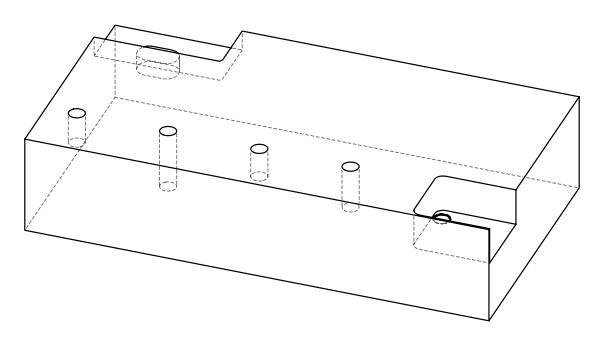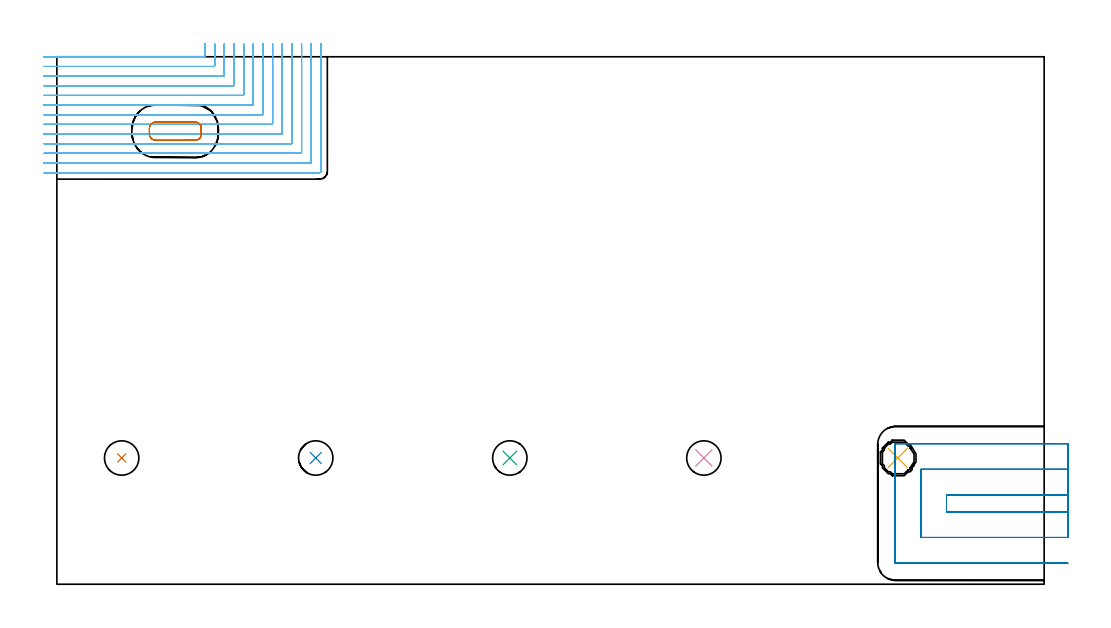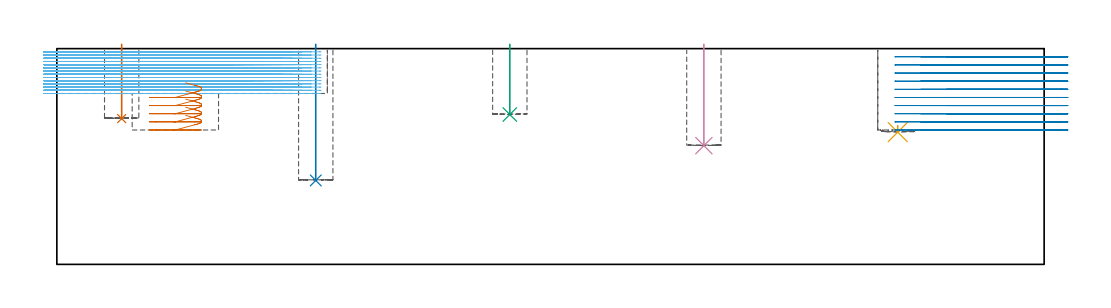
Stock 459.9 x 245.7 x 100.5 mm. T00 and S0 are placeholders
(PLAN: 8 operations, 2 tool changes, 68.9 min)
(1 INDEXABLE_INSERT_DRILL_BLIND_HOLE_FROM_SOLID | STEP1POCKET | NXT0302_003 | 0.14 min | 6499 mm3)
(2 INDEXABLE_INSERT_DRILL_BLIND_HOLE_FROM_SOLID_1 | STEP1POCKET_1 | NXT0302_003 | 0.26 min | 12275 mm3)
(3 INDEXABLE_INSERT_DRILL_BLIND_HOLE_FROM_SOLID_2 | STEP1POCKET_2 | NXT0302_003 | 0.13 min | 6119 mm3)
(4 INDEXABLE_INSERT_DRILL_BLIND_HOLE_FROM_SOLID_3 | STEP1POCKET_3 | NXT0302_003 | 0.19 min | 9027 mm3)
(5 INDEXABLE_INSERT_DRILL_BLIND_HOLE_FROM_SOLID_4 | STEP1POCKET_4 | NXT0302_003 | 0.02 min | 7764 mm3)
(6 MILL_CORNER_NOTCH_RECTANGULAR | CORNER_NOTCH_RECTANGULAR | UGT0201_014 | Follow Part, ap 1.5, ae 75% | 54 min | 150065 mm3)
(7 MILL_RECTANGULAR_POCKET | POCKET_RECTANGULAR_STRAIGHT | NXT0201_012 | Follow Part, ap 4, ae 75% | 1.15 min | 14979 mm3)
(8 MILL_SLOT | SLOT_PARTIAL_RECTANGULAR | NXT0201_012 | Follow Part, ap 4, ae 75% | 13.05 min | 201899 mm3)
(TOOL NXT0302_003 | Index. Insert Drill 16mm [880-D1600L20-05] | D16 PA176 FL80 Z2)
(TOOL UGT0201_014 | End mill 6 mm | D6 FL24 Z4)
(TOOL NXT0201_012 | ENDMILL 16mm [2P460-1600-NA 1630] | D16 FL38 Z6)
(OP 1 INDEXABLE_INSERT_DRILL_BLIND_HOLE_FROM_SOLID)
G17 G21 G94 G90
T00 M6
G54
G17 G0 G90 X30.2 Y58.8 S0 M3
G43 Z110.5 H1
G94 G81 G98 Z67.9 F250. R102.5
G80
M5
M2
(OP 2 INDEXABLE_INSERT_DRILL_BLIND_HOLE_FROM_SOLID_1)
G17 G21 G94 G90
T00 M6
G54
G17 G0 G90 X120.6 Y58.8 S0 M3
G43 Z110.5 H1
G94 G81 G98 Z39.1 F250. R102.5
G80
M5
M2
(OP 3 INDEXABLE_INSERT_DRILL_BLIND_HOLE_FROM_SOLID_2)
G17 G21 G94 G90
T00 M6
G54
G17 G0 G90 X211. Y58.8 S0 M3
G43 Z110.5 H1
G94 G81 G98 Z69.8 F250. R102.5
G80
M5
M2
(OP 4 INDEXABLE_INSERT_DRILL_BLIND_HOLE_FROM_SOLID_3)
G17 G21 G94 G90
T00 M6
G54
G17 G0 G90 X301.4 Y58.8 S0 M3
G43 Z110.5 H1
G94 G81 G98 Z55.3 F250. R102.5
G80
M5
M2
(OP 5 INDEXABLE_INSERT_DRILL_BLIND_HOLE_FROM_SOLID_4)
G17 G21 G94 G90
T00 M6
G54
G17 G0 G90 X391.7 Y58.8 S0 M3
G43 Z110.5 H1
G94 G81 G98 Z61.6 F250. R64.6
G80
M5
M2
(OP 6 MILL_CORNER_NOTCH_RECTANGULAR)
G17 G21 G94 G90
T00 M6
G54
G17 G0 G90 X-6. Y245.7 S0 M3
G43 Z110.5 H0
Z99.007
G94 G1 X-3. F250.
X68.705 F500.
G3 X69. Y245.995 R0.3
G1 Y248.7
Y251.7 F250.
G0 Z110.5
X-6. Y241.2
Z99.007
G1 X-3.
X73.204 F500.
G3 X73.5 Y241.496 R0.3
G1 Y248.7
Y251.7 F250.
G0 Z110.5
X-6. Y236.7
Z99.007
G1 X-3.
X77.704 F500.
G3 X78. Y236.996 R0.3
G1 Y248.7
Y251.7 F250.
G0 Z110.5
X-6. Y232.2
Z99.007
G1 X-3.
X82.204 F500.
G3 X82.5 Y232.496 R0.3
G1 Y248.7
Y251.7 F250.
G0 Z110.5
X-6. Y227.7
Z99.007
G1 X-3.
X86.704 F500.
G3 X87. Y227.996 R0.3
G1 Y248.7
Y251.7 F250.
G0 Z110.5
X-6. Y223.2
Z99.007
G1 X-3.
X91.204 F500.
G3 X91.5 Y223.496 R0.3
G1 Y248.7
Y251.7 F250.
G0 Z110.5
X-6. Y218.7
Z99.007
G1 X-3.
X95.703 F500.
G3 X96. Y218.997 R0.3
G1 Y248.7
Y251.7 F250.
G0 Z110.5
X-6. Y214.2
Z99.007
G1 X-3.
X100.203 F500.
G3 X100.5 Y214.497 R0.3
G1 Y248.7
Y251.7 F250.
G0 Z110.5
X-6. Y209.7
Z99.007
G1 X-3.
X104.703 F500.
G3 X105. Y209.997 R0.3
G1 Y248.7
Y251.7 F250.
G0 Z110.5
X-6. Y205.2
Z99.007
G1 X-3.
X109.203 F500.
G3 X109.5 Y205.497 R0.3
G1 Y248.7
Y251.7 F250.
G0 Z110.5
X-6. Y200.7
Z99.007
G1 X-3.
X113.703 F500.
G3 X114. Y200.997 R0.3
G1 Y248.7
Y251.7 F250.
G0 Z110.5
X-6. Y196.2
Z99.007
G1 X-3.
X118.203 F500.
G3 X118.5 Y196.497 R0.3
G1 Y248.7
Y251.7 F250.
G0 Z110.5
X-6. Y191.7
Z99.007
G1 X-3.
X122.4 F500.
G3 X123. Y192.3 R0.6
G1 Y248.7
Y251.7 F250.
G0 Z110.5
X-6. Y245.7
Z97.514
G1 X-3.
X68.705 F500.
G3 X69. Y245.995 R0.3
G1 Y248.7
Y251.7 F250.
G0 Z110.5
X-6. Y241.2
Z97.514
G1 X-3.
X73.204 F500.
G3 X73.5 Y241.496 R0.3
G1 Y248.7
Y251.7 F250.
G0 Z110.5
X-6. Y236.7
Z97.514
G1 X-3.
X77.704 F500.
G3 X78. Y236.996 R0.3
G1 Y248.7
Y251.7 F250.
G0 Z110.5
X-6. Y232.2
Z97.514
G1 X-3.
X82.204 F500.
G3 X82.5 Y232.496 R0.3
G1 Y248.7
Y251.7 F250.
G0 Z110.5
X-6. Y227.7
Z97.514
G1 X-3.
X86.704 F500.
G3 X87. Y227.996 R0.3
G1 Y248.7
Y251.7 F250.
G0 Z110.5
X-6. Y223.2
Z97.514
G1 X-3.
X91.204 F500.
G3 X91.5 Y223.496 R0.3
G1 Y248.7
Y251.7 F250.
G0 Z110.5
X-6. Y218.7
Z97.514
G1 X-3.
X95.704 F500.
G3 X96. Y218.997 R0.3
G1 Y248.7
Y251.7 F250.
G0 Z110.5
X-6. Y214.2
Z97.514
G1 X-3.
X100.203 F500.
G3 X100.5 Y214.497 R0.3
G1 Y248.7
Y251.7 F250.
G0 Z110.5
X-6. Y209.7
Z97.514
G1 X-3.
X104.703 F500.
G3 X105. Y209.997 R0.3
G1 Y248.7
Y251.7 F250.
G0 Z110.5
X-6. Y205.2
Z97.514
G1 X-3.
X109.203 F500.
G3 X109.5 Y205.497 R0.3
G1 Y248.7
Y251.7 F250.
G0 Z110.5
X-6. Y200.7
Z97.514
G1 X-3.
X113.703 F500.
G3 X114. Y200.997 R0.3
G1 Y248.7
Y251.7 F250.
G0 Z110.5
X-6. Y196.2
Z97.514
G1 X-3.
X118.203 F500.
G3 X118.5 Y196.497 R0.3
G1 Y248.7
Y251.7 F250.
G0 Z110.5
X-6. Y191.7
Z97.514
G1 X-3.
X122.4 F500.
G3 X123. Y192.3 R0.6
G1 Y248.7
Y251.7 F250.
G0 Z110.5
X-6. Y245.7
Z96.021
G1 X-3.
X68.705 F500.
G3 X69. Y245.995 R0.3
G1 Y248.7
Y251.7 F250.
G0 Z110.5
X-6. Y241.2
Z96.021
G1 X-3.
X73.204 F500.
G3 X73.5 Y241.496 R0.3
G1 Y248.7
Y251.7 F250.
G0 Z110.5
X-6. Y236.7
Z96.021
G1 X-3.
X77.704 F500.
G3 X78. Y236.996 R0.3
G1 Y248.7
Y251.7 F250.
G0 Z110.5
X-6. Y232.2
Z96.021
G1 X-3.
X82.204 F500.
G3 X82.5 Y232.496 R0.3
G1 Y248.7
Y251.7 F250.
G0 Z110.5
X-6. Y227.7
Z96.021
G1 X-3.
X86.704 F500.
G3 X87. Y227.996 R0.3
G1 Y248.7
Y251.7 F250.
G0 Z110.5
X-6. Y223.2
Z96.021
G1 X-3.
X91.204 F500.
G3 X91.5 Y223.496 R0.3
G1 Y248.7
Y251.7 F250.
G0 Z110.5
X-6. Y218.7
Z96.021
G1 X-3.
X95.704 F500.
G3 X96. Y218.997 R0.3
G1 Y248.7
Y251.7 F250.
G0 Z110.5
X-6. Y214.2
Z96.021
G1 X-3.
X100.203 F500.
G3 X100.5 Y214.497 R0.3
G1 Y248.7
Y251.7 F250.
G0 Z110.5
X-6. Y209.7
Z96.021
G1 X-3.
X104.703 F500.
G3 X105. Y209.997 R0.3
G1 Y248.7
Y251.7 F250.
G0 Z110.5
X-6. Y205.2
Z96.021
G1 X-3.
X109.203 F500.
G3 X109.5 Y205.497 R0.3
G1 Y248.7
Y251.7 F250.
G0 Z110.5
X-6. Y200.7
Z96.021
G1 X-3.
X113.703 F500.
G3 X114. Y200.997 R0.3
G1 Y248.7
Y251.7 F250.
G0 Z110.5
X-6. Y196.2
Z96.021
G1 X-3.
X118.203 F500.
G3 X118.5 Y196.497 R0.3
G1 Y248.7
Y251.7 F250.
G0 Z110.5
X-6. Y191.7
Z96.021
G1 X-3.
X122.4 F500.
G3 X123. Y192.3 R0.6
G1 Y248.7
Y251.7 F250.
G0 Z110.5
X-6. Y245.7
Z94.529
G1 X-3.
X68.705 F500.
G3 X69. Y245.995 R0.3
G1 Y248.7
Y251.7 F250.
G0 Z110.5
X-6. Y241.2
Z94.529
G1 X-3.
X73.204 F500.
G3 X73.5 Y241.496 R0.3
G1 Y248.7
Y251.7 F250.
G0 Z110.5
X-6. Y236.7
Z94.529
G1 X-3.
X77.704 F500.
G3 X78. Y236.996 R0.3
G1 Y248.7
Y251.7 F250.
G0 Z110.5
X-6. Y232.2
Z94.529
G1 X-3.
X82.204 F500.
G3 X82.5 Y232.496 R0.3
G1 Y248.7
Y251.7 F250.
G0 Z110.5
X-6. Y227.7
Z94.529
G1 X-3.
X86.704 F500.
G3 X87. Y227.996 R0.3
G1 Y248.7
Y251.7 F250.
G0 Z110.5
X-6. Y223.2
Z94.529
G1 X-3.
X91.204 F500.
G3 X91.5 Y223.496 R0.3
G1 Y248.7
Y251.7 F250.
G0 Z110.5
X-6. Y218.7
Z94.529
G1 X-3.
X95.704 F500.
G3 X96. Y218.997 R0.3
G1 Y248.7
Y251.7 F250.
G0 Z110.5
X-6. Y214.2
Z94.529
G1 X-3.
X100.203 F500.
G3 X100.5 Y214.497 R0.3
G1 Y248.7
Y251.7 F250.
G0 Z110.5
X-6. Y209.7
Z94.529
G1 X-3.
X104.703 F500.
G3 X105. Y209.997 R0.3
G1 Y248.7
Y251.7 F250.
G0 Z110.5
X-6. Y205.2
Z94.529
G1 X-3.
X109.203 F500.
G3 X109.5 Y205.497 R0.3
G1 Y248.7
Y251.7 F250.
G0 Z110.5
X-6. Y200.7
Z94.529
G1 X-3.
X113.703 F500.
G3 X114. Y200.997 R0.3
G1 Y248.7
Y251.7 F250.
G0 Z110.5
X-6. Y196.2
Z94.529
G1 X-3.
X118.203 F500.
G3 X118.5 Y196.497 R0.3
G1 Y248.7
Y251.7 F250.
G0 Z110.5
X-6. Y191.7
Z94.529
G1 X-3.
X122.4 F500.
G3 X123. Y192.3 R0.6
G1 Y248.7
Y251.7 F250.
G0 Z110.5
X-6. Y245.7
Z93.036
G1 X-3.
X68.705 F500.
G3 X69. Y245.995 R0.3
G1 Y248.7
Y251.7 F250.
G0 Z110.5
X-6. Y241.2
Z93.036
G1 X-3.
X73.204 F500.
G3 X73.5 Y241.496 R0.3
G1 Y248.7
Y251.7 F250.
G0 Z110.5
X-6. Y236.7
Z93.036
G1 X-3.
X77.704 F500.
G3 X78. Y236.996 R0.3
G1 Y248.7
Y251.7 F250.
G0 Z110.5
X-6. Y232.2
Z93.036
G1 X-3.
X82.204 F500.
G3 X82.5 Y232.496 R0.3
G1 Y248.7
Y251.7 F250.
G0 Z110.5
X-6. Y227.7
Z93.036
G1 X-3.
X86.704 F500.
G3 X87. Y227.996 R0.3
G1 Y248.7
Y251.7 F250.
G0 Z110.5
X-6. Y223.2
Z93.036
G1 X-3.
X91.204 F500.
G3 X91.5 Y223.496 R0.3
G1 Y248.7
Y251.7 F250.
G0 Z110.5
X-6. Y218.7
Z93.036
G1 X-3.
X95.704 F500.
G3 X96. Y218.997 R0.3
G1 Y248.7
Y251.7 F250.
G0 Z110.5
X-6. Y214.2
Z93.036
G1 X-3.
X100.203 F500.
G3 X100.5 Y214.497 R0.3
G1 Y248.7
Y251.7 F250.
G0 Z110.5
X-6. Y209.7
Z93.036
G1 X-3.
X104.703 F500.
G3 X105. Y209.997 R0.3
G1 Y248.7
Y251.7 F250.
G0 Z110.5
X-6. Y205.2
Z93.036
G1 X-3.
X109.203 F500.
G3 X109.5 Y205.497 R0.3
G1 Y248.7
Y251.7 F250.
G0 Z110.5
X-6. Y200.7
Z93.036
G1 X-3.
X113.703 F500.
G3 X114. Y200.997 R0.3
G1 Y248.7
Y251.7 F250.
G0 Z110.5
X-6. Y196.2
Z93.036
G1 X-3.
X118.203 F500.
G3 X118.5 Y196.497 R0.3
G1 Y248.7
Y251.7 F250.
G0 Z110.5
X-6. Y191.7
Z93.036
G1 X-3.
X122.4 F500.
G3 X123. Y192.3 R0.6
G1 Y248.7
Y251.7 F250.
G0 Z110.5
X-6. Y245.7
Z91.543
G1 X-3.
X68.705 F500.
G3 X69. Y245.995 R0.3
G1 Y248.7
Y251.7 F250.
G0 Z110.5
X-6. Y241.2
Z91.543
G1 X-3.
X73.204 F500.
G3 X73.5 Y241.496 R0.3
G1 Y248.7
Y251.7 F250.
G0 Z110.5
X-6. Y236.7
Z91.543
G1 X-3.
X77.704 F500.
G3 X78. Y236.996 R0.3
G1 Y248.7
Y251.7 F250.
G0 Z110.5
X-6. Y232.2
Z91.543
G1 X-3.
X82.204 F500.
G3 X82.5 Y232.496 R0.3
G1 Y248.7
Y251.7 F250.
G0 Z110.5
X-6. Y227.7
Z91.543
G1 X-3.
X86.704 F500.
G3 X87. Y227.996 R0.3
G1 Y248.7
Y251.7 F250.
G0 Z110.5
X-6. Y223.2
Z91.543
G1 X-3.
X91.204 F500.
G3 X91.5 Y223.496 R0.3
G1 Y248.7
Y251.7 F250.
G0 Z110.5
X-6. Y218.7
Z91.543
G1 X-3.
X95.704 F500.
G3 X96. Y218.997 R0.3
G1 Y248.7
Y251.7 F250.
G0 Z110.5
X-6. Y214.2
Z91.543
G1 X-3.
X100.203 F500.
G3 X100.5 Y214.497 R0.3
G1 Y248.7
Y251.7 F250.
G0 Z110.5
X-6. Y209.7
Z91.543
G1 X-3.
X104.703 F500.
G3 X105. Y209.997 R0.3
G1 Y248.7
Y251.7 F250.
G0 Z110.5
X-6. Y205.2
Z91.543
G1 X-3.
X109.203 F500.
G3 X109.5 Y205.497 R0.3
G1 Y248.7
Y251.7 F250.
G0 Z110.5
X-6. Y200.7
Z91.543
G1 X-3.
X113.703 F500.
G3 X114. Y200.997 R0.3
G1 Y248.7
Y251.7 F250.
G0 Z110.5
X-6. Y196.2
Z91.543
G1 X-3.
X118.203 F500.
G3 X118.5 Y196.497 R0.3
G1 Y248.7
Y251.7 F250.
G0 Z110.5
X-6. Y191.7
Z91.543
G1 X-3.
X122.4 F500.
G3 X123. Y192.3 R0.6
G1 Y248.7
Y251.7 F250.
G0 Z110.5
X-6. Y245.7
Z90.05
G1 X-3.
X68.705 F500.
G3 X69. Y245.995 R0.3
G1 Y248.7
Y251.7 F250.
G0 Z110.5
X-6. Y241.2
Z90.05
G1 X-3.
X73.204 F500.
G3 X73.5 Y241.496 R0.3
G1 Y248.7
Y251.7 F250.
G0 Z110.5
X-6. Y236.7
Z90.05
G1 X-3.
X77.704 F500.
G3 X78. Y236.996 R0.3
G1 Y248.7
Y251.7 F250.
G0 Z110.5
X-6. Y232.2
Z90.05
G1 X-3.
X82.204 F500.
G3 X82.5 Y232.496 R0.3
G1 Y248.7
Y251.7 F250.
G0 Z110.5
X-6. Y227.7
Z90.05
G1 X-3.
X86.704 F500.
G3 X87. Y227.996 R0.3
G1 Y248.7
Y251.7 F250.
G0 Z110.5
X-6. Y223.2
Z90.05
G1 X-3.
X91.204 F500.
G3 X91.5 Y223.496 R0.3
G1 Y248.7
Y251.7 F250.
G0 Z110.5
X-6. Y218.7
Z90.05
G1 X-3.
X95.704 F500.
G3 X96. Y218.997 R0.3
G1 Y248.7
Y251.7 F250.
G0 Z110.5
X-6. Y214.2
Z90.05
G1 X-3.
X100.203 F500.
G3 X100.5 Y214.497 R0.3
G1 Y248.7
Y251.7 F250.
G0 Z110.5
X-6. Y209.7
Z90.05
G1 X-3.
X104.703 F500.
G3 X105. Y209.997 R0.3
G1 Y248.7
Y251.7 F250.
G0 Z110.5
X-6. Y205.2
Z90.05
G1 X-3.
X109.203 F500.
G3 X109.5 Y205.497 R0.3
G1 Y248.7
Y251.7 F250.
G0 Z110.5
X-6. Y200.7
Z90.05
G1 X-3.
X113.703 F500.
G3 X114. Y200.997 R0.3
G1 Y248.7
Y251.7 F250.
G0 Z110.5
X-6. Y196.2
Z90.05
G1 X-3.
X118.203 F500.
G3 X118.5 Y196.497 R0.3
G1 Y248.7
Y251.7 F250.
G0 Z110.5
X-6. Y191.7
Z90.05
G1 X-3.
X122.4 F500.
G3 X123. Y192.3 R0.6
G1 Y248.7
Y251.7 F250.
G0 Z110.5
X-6. Y245.7
Z88.557
G1 X-3.
X68.705 F500.
G3 X69. Y245.995 R0.3
G1 Y248.7
Y251.7 F250.
G0 Z110.5
X-6. Y241.2
Z88.557
G1 X-3.
X73.204 F500.
G3 X73.5 Y241.496 R0.3
G1 Y248.7
Y251.7 F250.
G0 Z110.5
X-6. Y236.7
Z88.557
G1 X-3.
X77.704 F500.
G3 X78. Y236.996 R0.3
G1 Y248.7
Y251.7 F250.
G0 Z110.5
X-6. Y232.2
Z88.557
G1 X-3.
X82.204 F500.
G3 X82.5 Y232.496 R0.3
G1 Y248.7
Y251.7 F250.
G0 Z110.5
X-6. Y227.7
Z88.557
G1 X-3.
X86.704 F500.
G3 X87. Y227.996 R0.3
G1 Y248.7
Y251.7 F250.
G0 Z110.5
X-6. Y223.2
Z88.557
G1 X-3.
X91.204 F500.
G3 X91.5 Y223.496 R0.3
G1 Y248.7
Y251.7 F250.
G0 Z110.5
X-6. Y218.7
Z88.557
G1 X-3.
X95.704 F500.
G3 X96. Y218.997 R0.3
G1 Y248.7
Y251.7 F250.
G0 Z110.5
X-6. Y214.2
Z88.557
G1 X-3.
X100.203 F500.
G3 X100.5 Y214.497 R0.3
G1 Y248.7
Y251.7 F250.
G0 Z110.5
X-6. Y209.7
Z88.557
G1 X-3.
X104.703 F500.
G3 X105. Y209.997 R0.3
G1 Y248.7
Y251.7 F250.
G0 Z110.5
X-6. Y205.2
Z88.557
G1 X-3.
X109.203 F500.
G3 X109.5 Y205.497 R0.3
G1 Y248.7
Y251.7 F250.
G0 Z110.5
X-6. Y200.7
Z88.557
G1 X-3.
X113.703 F500.
G3 X114. Y200.997 R0.3
G1 Y248.7
Y251.7 F250.
G0 Z110.5
X-6. Y196.2
Z88.557
G1 X-3.
X118.203 F500.
G3 X118.5 Y196.497 R0.3
G1 Y248.7
Y251.7 F250.
G0 Z110.5
X-6. Y191.7
Z88.557
G1 X-3.
X122.4 F500.
G3 X123. Y192.3 R0.6
G1 Y248.7
Y251.7 F250.
G0 Z110.5
X-6. Y245.7
Z87.064
G1 X-3.
X68.705 F500.
G3 X69. Y245.995 R0.3
G1 Y248.7
Y251.7 F250.
G0 Z110.5
X-6. Y241.2
Z87.064
G1 X-3.
X73.204 F500.
G3 X73.5 Y241.496 R0.3
G1 Y248.7
Y251.7 F250.
G0 Z110.5
X-6. Y236.7
Z87.064
G1 X-3.
X77.704 F500.
G3 X78. Y236.996 R0.3
G1 Y248.7
Y251.7 F250.
G0 Z110.5
X-6. Y232.2
Z87.064
G1 X-3.
X82.204 F500.
G3 X82.5 Y232.496 R0.3
G1 Y248.7
Y251.7 F250.
G0 Z110.5
X-6. Y227.7
Z87.064
G1 X-3.
X86.704 F500.
G3 X87. Y227.996 R0.3
G1 Y248.7
Y251.7 F250.
G0 Z110.5
X-6. Y223.2
Z87.064
G1 X-3.
X91.204 F500.
G3 X91.5 Y223.496 R0.3
G1 Y248.7
Y251.7 F250.
G0 Z110.5
X-6. Y218.7
Z87.064
G1 X-3.
X95.704 F500.
G3 X96. Y218.997 R0.3
G1 Y248.7
Y251.7 F250.
G0 Z110.5
X-6. Y214.2
Z87.064
G1 X-3.
X100.203 F500.
G3 X100.5 Y214.497 R0.3
G1 Y248.7
Y251.7 F250.
G0 Z110.5
X-6. Y209.7
Z87.064
G1 X-3.
X104.703 F500.
G3 X105. Y209.997 R0.3
G1 Y248.7
Y251.7 F250.
G0 Z110.5
X-6. Y205.2
Z87.064
G1 X-3.
X109.203 F500.
G3 X109.5 Y205.497 R0.3
G1 Y248.7
Y251.7 F250.
G0 Z110.5
X-6. Y200.7
Z87.064
G1 X-3.
X113.703 F500.
G3 X114. Y200.997 R0.3
G1 Y248.7
Y251.7 F250.
G0 Z110.5
X-6. Y196.2
Z87.064
G1 X-3.
X118.203 F500.
G3 X118.5 Y196.497 R0.3
G1 Y248.7
Y251.7 F250.
G0 Z110.5
X-6. Y191.7
Z87.064
G1 X-3.
X122.4 F500.
G3 X123. Y192.3 R0.6
G1 Y248.7
Y251.7 F250.
G0 Z110.5
X-6. Y245.7
Z85.571
G1 X-3.
X68.705 F500.
G3 X69. Y245.995 R0.3
G1 Y248.7
Y251.7 F250.
G0 Z110.5
X-6. Y241.2
Z85.571
G1 X-3.
X73.204 F500.
G3 X73.5 Y241.496 R0.3
G1 Y248.7
Y251.7 F250.
G0 Z110.5
X-6. Y236.7
Z85.571
G1 X-3.
X77.704 F500.
G3 X78. Y236.996 R0.3
G1 Y248.7
Y251.7 F250.
G0 Z110.5
X-6. Y232.2
Z85.571
G1 X-3.
X82.204 F500.
G3 X82.5 Y232.496 R0.3
G1 Y248.7
Y251.7 F250.
G0 Z110.5
X-6. Y227.7
Z85.571
G1 X-3.
X86.704 F500.
G3 X87. Y227.996 R0.3
G1 Y248.7
Y251.7 F250.
G0 Z110.5
X-6. Y223.2
Z85.571
G1 X-3.
X91.204 F500.
G3 X91.5 Y223.496 R0.3
G1 Y248.7
Y251.7 F250.
G0 Z110.5
X-6. Y218.7
Z85.571
G1 X-3.
X95.704 F500.
G3 X96. Y218.997 R0.3
G1 Y248.7
Y251.7 F250.
G0 Z110.5
X-6. Y214.2
Z85.571
G1 X-3.
X100.203 F500.
G3 X100.5 Y214.497 R0.3
G1 Y248.7
Y251.7 F250.
G0 Z110.5
X-6. Y209.7
Z85.571
G1 X-3.
X104.703 F500.
G3 X105. Y209.997 R0.3
G1 Y248.7
Y251.7 F250.
G0 Z110.5
X-6. Y205.2
Z85.571
G1 X-3.
X109.203 F500.
G3 X109.5 Y205.497 R0.3
G1 Y248.7
Y251.7 F250.
G0 Z110.5
X-6. Y200.7
Z85.571
G1 X-3.
X113.703 F500.
G3 X114. Y200.997 R0.3
G1 Y248.7
Y251.7 F250.
G0 Z110.5
X-6. Y196.2
Z85.571
G1 X-3.
X118.203 F500.
G3 X118.5 Y196.497 R0.3
G1 Y248.7
Y251.7 F250.
G0 Z110.5
X-6. Y191.7
Z85.571
G1 X-3.
X122.4 F500.
G3 X123. Y192.3 R0.6
G1 Y248.7
Y251.7 F250.
G0 Z110.5
X-6. Y245.7
Z84.079
G1 X-3.
X68.705 F500.
G3 X69. Y245.995 R0.3
G1 Y248.7
Y251.7 F250.
G0 Z110.5
X-6. Y241.2
Z84.079
G1 X-3.
X73.204 F500.
G3 X73.5 Y241.496 R0.3
G1 Y248.7
Y251.7 F250.
G0 Z110.5
X-6. Y236.7
Z84.079
G1 X-3.
X77.704 F500.
G3 X78. Y236.996 R0.3
G1 Y248.7
Y251.7 F250.
G0 Z110.5
X-6. Y232.2
Z84.079
G1 X-3.
X82.204 F500.
G3 X82.5 Y232.496 R0.3
G1 Y248.7
Y251.7 F250.
G0 Z110.5
X-6. Y227.7
Z84.079
G1 X-3.
X86.704 F500.
G3 X87. Y227.996 R0.3
G1 Y248.7
Y251.7 F250.
G0 Z110.5
X-6. Y223.2
Z84.079
G1 X-3.
X91.204 F500.
G3 X91.5 Y223.496 R0.3
G1 Y248.7
Y251.7 F250.
G0 Z110.5
X-6. Y218.7
Z84.079
G1 X-3.
X95.704 F500.
G3 X96. Y218.997 R0.3
G1 Y248.7
Y251.7 F250.
G0 Z110.5
X-6. Y214.2
Z84.079
G1 X-3.
X100.203 F500.
G3 X100.5 Y214.497 R0.3
G1 Y248.7
Y251.7 F250.
G0 Z110.5
X-6. Y209.7
Z84.079
G1 X-3.
X104.703 F500.
G3 X105. Y209.997 R0.3
G1 Y248.7
Y251.7 F250.
G0 Z110.5
X-6. Y205.2
Z84.079
G1 X-3.
X109.203 F500.
G3 X109.5 Y205.497 R0.3
G1 Y248.7
Y251.7 F250.
G0 Z110.5
X-6. Y200.7
Z84.079
G1 X-3.
X113.703 F500.
G3 X114. Y200.997 R0.3
G1 Y248.7
Y251.7 F250.
G0 Z110.5
X-6. Y196.2
Z84.079
G1 X-3.
X118.203 F500.
G3 X118.5 Y196.497 R0.3
G1 Y248.7
Y251.7 F250.
G0 Z110.5
X-6. Y191.7
Z84.079
G1 X-3.
X122.4 F500.
G3 X123. Y192.3 R0.6
G1 Y248.7
Y251.7 F250.
G0 Z110.5
X-6. Y245.7
Z82.586
G1 X-3.
X68.705 F500.
G3 X69. Y245.995 R0.3
G1 Y248.7
Y251.7 F250.
G0 Z110.5
X-6. Y241.2
Z82.586
G1 X-3.
X73.204 F500.
G3 X73.5 Y241.496 R0.3
G1 Y248.7
Y251.7 F250.
G0 Z110.5
X-6. Y236.7
Z82.586
G1 X-3.
X77.704 F500.
G3 X78. Y236.996 R0.3
G1 Y248.7
Y251.7 F250.
G0 Z110.5
X-6. Y232.2
Z82.586
G1 X-3.
X82.204 F500.
G3 X82.5 Y232.496 R0.3
G1 Y248.7
Y251.7 F250.
G0 Z110.5
X-6. Y227.7
Z82.586
G1 X-3.
X86.704 F500.
G3 X87. Y227.996 R0.3
G1 Y248.7
Y251.7 F250.
G0 Z110.5
X-6. Y223.2
Z82.586
G1 X-3.
X91.204 F500.
G3 X91.5 Y223.496 R0.3
G1 Y248.7
Y251.7 F250.
G0 Z110.5
X-6. Y218.7
Z82.586
G1 X-3.
X95.704 F500.
G3 X96. Y218.997 R0.3
G1 Y248.7
Y251.7 F250.
G0 Z110.5
X-6. Y214.2
Z82.586
G1 X-3.
X100.203 F500.
G3 X100.5 Y214.497 R0.3
G1 Y248.7
Y251.7 F250.
G0 Z110.5
X-6. Y209.7
Z82.586
G1 X-3.
X104.703 F500.
G3 X105. Y209.997 R0.3
G1 Y248.7
Y251.7 F250.
G0 Z110.5
X-6. Y205.2
Z82.586
G1 X-3.
X109.203 F500.
G3 X109.5 Y205.497 R0.3
G1 Y248.7
Y251.7 F250.
G0 Z110.5
X-6. Y200.7
Z82.586
G1 X-3.
X113.703 F500.
G3 X114. Y200.997 R0.3
G1 Y248.7
Y251.7 F250.
G0 Z110.5
X-6. Y196.2
Z82.586
G1 X-3.
X118.203 F500.
G3 X118.5 Y196.497 R0.3
G1 Y248.7
Y251.7 F250.
G0 Z110.5
X-6. Y191.7
Z82.586
G1 X-3.
X122.4 F500.
G3 X123. Y192.3 R0.6
G1 Y248.7
Y251.7 F250.
G0 Z110.5
X-6. Y245.7
Z81.093
G1 X-3.
X68.705 F500.
G3 X69. Y245.995 R0.3
G1 Y248.7
Y251.7 F250.
G0 Z110.5
X-6. Y241.2
Z81.093
G1 X-3.
X73.204 F500.
G3 X73.5 Y241.496 R0.3
G1 Y248.7
Y251.7 F250.
G0 Z110.5
X-6. Y236.7
Z81.093
G1 X-3.
X77.704 F500.
G3 X78. Y236.996 R0.3
G1 Y248.7
Y251.7 F250.
G0 Z110.5
X-6. Y232.2
Z81.093
G1 X-3.
X82.204 F500.
G3 X82.5 Y232.496 R0.3
G1 Y248.7
Y251.7 F250.
G0 Z110.5
X-6. Y227.7
Z81.093
G1 X-3.
X86.704 F500.
G3 X87. Y227.996 R0.3
G1 Y248.7
Y251.7 F250.
G0 Z110.5
X-6. Y223.2
Z81.093
G1 X-3.
X91.204 F500.
G3 X91.5 Y223.496 R0.3
G1 Y248.7
Y251.7 F250.
G0 Z110.5
X-6. Y218.7
Z81.093
G1 X-3.
X95.704 F500.
G3 X96. Y218.997 R0.3
G1 Y248.7
Y251.7 F250.
G0 Z110.5
X-6. Y214.2
Z81.093
G1 X-3.
X100.203 F500.
G3 X100.5 Y214.497 R0.3
G1 Y248.7
Y251.7 F250.
G0 Z110.5
X-6. Y209.7
Z81.093
G1 X-3.
X104.703 F500.
G3 X105. Y209.997 R0.3
G1 Y248.7
Y251.7 F250.
G0 Z110.5
X-6. Y205.2
Z81.093
G1 X-3.
X109.203 F500.
G3 X109.5 Y205.497 R0.3
G1 Y248.7
Y251.7 F250.
G0 Z110.5
X-6. Y200.7
Z81.093
G1 X-3.
X113.703 F500.
G3 X114. Y200.997 R0.3
G1 Y248.7
Y251.7 F250.
G0 Z110.5
X-6. Y196.2
Z81.093
G1 X-3.
X118.203 F500.
G3 X118.5 Y196.497 R0.3
G1 Y248.7
Y251.7 F250.
G0 Z110.5
X-6. Y191.7
Z81.093
G1 X-3.
X122.4 F500.
G3 X123. Y192.3 R0.6
G1 Y248.7
Y251.7 F250.
G0 Z110.5
X-6. Y245.7
Z79.6
G1 X-3.
X68.705 F500.
G3 X69. Y245.995 R0.3
G1 Y248.7
Y251.7 F250.
G0 Z110.5
X-6. Y241.2
Z79.6
G1 X-3.
X73.204 F500.
G3 X73.5 Y241.496 R0.3
G1 Y248.7
Y251.7 F250.
G0 Z110.5
X-6. Y236.7
Z79.6
G1 X-3.
X77.704 F500.
G3 X78. Y236.996 R0.3
G1 Y248.7
Y251.7 F250.
G0 Z110.5
X-6. Y232.2
Z79.6
G1 X-3.
X82.204 F500.
G3 X82.5 Y232.496 R0.3
G1 Y248.7
Y251.7 F250.
G0 Z110.5
X-6. Y227.7
Z79.6
G1 X-3.
X86.704 F500.
G3 X87. Y227.996 R0.3
G1 Y248.7
Y251.7 F250.
G0 Z110.5
X-6. Y223.2
Z79.6
G1 X-3.
X91.204 F500.
G3 X91.5 Y223.496 R0.3
G1 Y248.7
Y251.7 F250.
G0 Z110.5
X-6. Y218.7
Z79.6
G1 X-3.
X95.704 F500.
G3 X96. Y218.997 R0.3
G1 Y248.7
Y251.7 F250.
G0 Z110.5
X-6. Y214.2
Z79.6
G1 X-3.
X100.203 F500.
G3 X100.5 Y214.497 R0.3
G1 Y248.7
Y251.7 F250.
G0 Z110.5
X-6. Y209.7
Z79.6
G1 X-3.
X104.703 F500.
G3 X105. Y209.997 R0.3
G1 Y248.7
Y251.7 F250.
G0 Z110.5
X-6. Y205.2
Z79.6
G1 X-3.
X109.203 F500.
G3 X109.5 Y205.497 R0.3
G1 Y248.7
Y251.7 F250.
G0 Z110.5
X-6. Y200.7
Z79.6
G1 X-3.
X113.703 F500.
G3 X114. Y200.997 R0.3
G1 Y248.7
Y251.7 F250.
G0 Z110.5
X-6. Y196.2
Z79.6
G1 X-3.
X118.203 F500.
G3 X118.5 Y196.497 R0.3
G1 Y248.7
Y251.7 F250.
G0 Z110.5
X-6. Y191.7
Z79.6
G1 X-3.
X122.4 F500.
G3 X123. Y192.3 R0.6
G1 Y248.7
Y251.7 F250.
G0 Z110.5
M5
M2
(OP 7 MILL_RECTANGULAR_POCKET)
G17 G21 G94 G90
T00 M6
G54
G17 G0 G90 X59.99 Y206.8 S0 M3
G43 Z110.5 H1
Z84.55
G94 G1 X64.3 Z83.395 F250.
X64.473 Z83.349
X64.954 Y206.867 Z83.219
X65.418 Y207.011 Z83.089
X65.852 Y207.227 Z82.958
X66.246 Y207.51 Z82.828
X66.59 Y207.854 Z82.698
X66.873 Y208.248 Z82.568
X67.089 Y208.682 Z82.438
X67.233 Y209.146 Z82.308
X67.3 Y209.627 Z82.178
Y212.473 Z81.415
X67.233 Y212.954 Z81.285
X67.089 Y213.418 Z81.155
X66.873 Y213.852 Z81.025
X66.59 Y214.246 Z80.895
X66.246 Y214.59 Z80.765
X65.852 Y214.873 Z80.635
X65.418 Y215.089 Z80.505
X64.954 Y215.233 Z80.375
X64.473 Y215.3 Z80.245
X64.3 Z80.198
X55.2 Z77.76
X46.1 F500.
G3 X43.1 Y212.3 R3.
G1 Y209.8
G3 X46.1 Y206.8 R3.
G1 X64.3
G3 X67.3 Y209.8 R3.
G1 Y212.3
G3 X64.3 Y215.3 R3.
G1 X55.2
X54.2
G0 X59.99 Y206.8 Z80.76
G1 X64.3 Z79.605 F250.
X64.473 Z79.559
X64.954 Y206.867 Z79.429
X65.418 Y207.011 Z79.299
X65.852 Y207.227 Z79.168
X66.246 Y207.51 Z79.038
X66.59 Y207.854 Z78.908
X66.873 Y208.248 Z78.778
X67.089 Y208.682 Z78.648
X67.233 Y209.146 Z78.518
X67.3 Y209.627 Z78.388
Y212.473 Z77.625
X67.233 Y212.954 Z77.495
X67.089 Y213.418 Z77.365
X66.873 Y213.852 Z77.235
X66.59 Y214.246 Z77.105
X66.246 Y214.59 Z76.975
X65.852 Y214.873 Z76.845
X65.418 Y215.089 Z76.715
X64.954 Y215.233 Z76.585
X64.473 Y215.3 Z76.455
X64.3 Z76.408
X55.2 Z73.97
X46.1 F500.
G3 X43.1 Y212.3 R3.
G1 Y209.8
G3 X46.1 Y206.8 R3.
G1 X64.3
G3 X67.3 Y209.8 R3.
G1 Y212.3
G3 X64.3 Y215.3 R3.
G1 X55.2
X54.2
G0 X59.99 Y206.8 Z76.97
G1 X64.3 Z75.815 F250.
X64.473 Z75.769
X64.954 Y206.867 Z75.639
X65.418 Y207.011 Z75.509
X65.852 Y207.227 Z75.378
X66.246 Y207.51 Z75.248
X66.59 Y207.854 Z75.118
X66.873 Y208.248 Z74.988
X67.089 Y208.682 Z74.858
X67.233 Y209.146 Z74.728
X67.3 Y209.627 Z74.598
Y212.473 Z73.835
X67.233 Y212.954 Z73.705
X67.089 Y213.418 Z73.575
X66.873 Y213.852 Z73.445
X66.59 Y214.246 Z73.315
X66.246 Y214.59 Z73.185
X65.852 Y214.873 Z73.055
X65.418 Y215.089 Z72.925
X64.954 Y215.233 Z72.795
X64.473 Y215.3 Z72.665
X64.3 Z72.618
X55.2 Z70.18
X46.1 F500.
G3 X43.1 Y212.3 R3.
G1 Y209.8
G3 X46.1 Y206.8 R3.
G1 X64.3
G3 X67.3 Y209.8 R3.
G1 Y212.3
G3 X64.3 Y215.3 R3.
G1 X55.2
X54.2
G0 X59.99 Y206.8 Z73.18
G1 X64.3 Z72.025 F250.
X64.473 Z71.979
X64.954 Y206.867 Z71.849
X65.418 Y207.011 Z71.719
X65.852 Y207.227 Z71.588
X66.246 Y207.51 Z71.458
X66.59 Y207.854 Z71.328
X66.873 Y208.248 Z71.198
X67.089 Y208.682 Z71.068
X67.233 Y209.146 Z70.938
X67.3 Y209.627 Z70.808
Y212.473 Z70.045
X67.233 Y212.954 Z69.915
X67.089 Y213.418 Z69.785
X66.873 Y213.852 Z69.655
X66.59 Y214.246 Z69.525
X66.246 Y214.59 Z69.395
X65.852 Y214.873 Z69.265
X65.418 Y215.089 Z69.135
X64.954 Y215.233 Z69.005
X64.473 Y215.3 Z68.875
X64.3 Z68.828
X55.2 Z66.39
X46.1 F500.
G3 X43.1 Y212.3 R3.
G1 Y209.8
G3 X46.1 Y206.8 R3.
G1 X64.3
G3 X67.3 Y209.8 R3.
G1 Y212.3
G3 X64.3 Y215.3 R3.
G1 X55.2
X54.2
G0 X59.99 Y206.8 Z69.39
G1 X64.3 Z68.235 F250.
X64.473 Z68.189
X64.954 Y206.867 Z68.059
X65.418 Y207.011 Z67.929
X65.852 Y207.227 Z67.798
X66.246 Y207.51 Z67.668
X66.59 Y207.854 Z67.538
X66.873 Y208.248 Z67.408
X67.089 Y208.682 Z67.278
X67.233 Y209.146 Z67.148
X67.3 Y209.627 Z67.018
Y212.473 Z66.255
X67.233 Y212.954 Z66.125
X67.089 Y213.418 Z65.995
X66.873 Y213.852 Z65.865
X66.59 Y214.246 Z65.735
X66.246 Y214.59 Z65.605
X65.852 Y214.873 Z65.475
X65.418 Y215.089 Z65.345
X64.954 Y215.233 Z65.215
X64.473 Y215.3 Z65.085
X64.3 Z65.038
X55.2 Z62.6
X46.1 F500.
G3 X43.1 Y212.3 R3.
G1 Y209.8
G3 X46.1 Y206.8 R3.
G1 X64.3
G3 X67.3 Y209.8 R3.
G1 Y212.3
G3 X64.3 Y215.3 R3.
G1 X55.2
X54.2
G0 Z110.5
M5
M2
(OP 8 MILL_SLOT)
G17 G21 G94 G90
T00 M6
G54
G17 G0 G90 X470.9 Y41.5 S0 M3
G43 Z110.5 H1
Z96.71
G94 G1 X467.9 F250.
X414.4 F500.
Y33.8
X467.9
X470.9 F250.
Y53.5
X467.9
X402.4 F500.
Y21.8
X467.9
X470.9 F250.
Y65.5
X467.9
X390.7 F500.
G3 X390.4 Y65.2 R0.3
G1 Y10.1
G3 X390.7 Y9.8 R0.3
G1 X467.9
X470.9 F250.
G0 Y41.5 Z92.92
G1 X467.9
X414.4 F500.
Y33.8
X467.9
X470.9 F250.
Y53.5
X467.9
X402.4 F500.
Y21.8
X467.9
X470.9 F250.
Y65.5
X467.9
X390.7 F500.
G3 X390.4 Y65.2 R0.3
G1 Y10.1
G3 X390.7 Y9.8 R0.3
G1 X467.9
X470.9 F250.
G0 Y41.5 Z89.13
G1 X467.9
X414.4 F500.
Y33.8
X467.9
X470.9 F250.
Y53.5
X467.9
X402.4 F500.
Y21.8
X467.9
X470.9 F250.
Y65.5
X467.9
X390.7 F500.
G3 X390.4 Y65.2 R0.3
G1 Y10.1
G3 X390.7 Y9.8 R0.3
G1 X467.9
X470.9 F250.
G0 Y41.5 Z85.34
G1 X467.9
X414.4 F500.
Y33.8
X467.9
X470.9 F250.
Y53.5
X467.9
X402.4 F500.
Y21.8
X467.9
X470.9 F250.
Y65.5
X467.9
X390.7 F500.
G3 X390.4 Y65.2 R0.3
G1 Y10.1
G3 X390.7 Y9.8 R0.3
G1 X467.9
X470.9 F250.
G0 Y41.5 Z81.55
G1 X467.9
X414.4 F500.
Y33.8
X467.9
X470.9 F250.
Y53.5
X467.9
X402.4 F500.
Y21.8
X467.9
X470.9 F250.
Y65.5
X467.9
X390.7 F500.
G3 X390.4 Y65.2 R0.3
G1 Y10.1
G3 X390.7 Y9.8 R0.3
G1 X467.9
X470.9 F250.
G0 Y41.5 Z77.76
G1 X467.9
X414.4 F500.
Y33.8
X467.9
X470.9 F250.
Y53.5
X467.9
X402.4 F500.
Y21.8
X467.9
X470.9 F250.
Y65.5
X467.9
X390.7 F500.
G3 X390.4 Y65.2 R0.3
G1 Y10.1
G3 X390.7 Y9.8 R0.3
G1 X467.9
X470.9 F250.
G0 Y41.5 Z73.97
G1 X467.9
X414.4 F500.
Y33.8
X467.9
X470.9 F250.
Y53.5
X467.9
X402.4 F500.
Y21.8
X467.9
X470.9 F250.
Y65.5
X467.9
X390.7 F500.
G3 X390.4 Y65.2 R0.3
G1 Y10.1
G3 X390.7 Y9.8 R0.3
G1 X467.9
X470.9 F250.
G0 Y41.5 Z70.18
G1 X467.9
X414.4 F500.
Y33.8
X467.9
X470.9 F250.
Y53.5
X467.9
X402.4 F500.
Y21.8
X467.9
X470.9 F250.
Y65.5
X467.9
X390.7 F500.
G3 X390.4 Y65.2 R0.3
G1 Y10.1
G3 X390.7 Y9.8 R0.3
G1 X467.9
X470.9 F250.
G0 Y41.5 Z66.39
G1 X467.9
X414.4 F500.
Y33.8
X467.9
X470.9 F250.
Y53.5
X467.9
X402.4 F500.
Y21.8
X467.9
X470.9 F250.
Y65.5
X467.9
X390.7 F500.
G3 X390.4 Y65.2 R0.3
G1 Y10.1
G3 X390.7 Y9.8 R0.3
G1 X467.9
X470.9 F250.
G0 Y41.5 Z62.6
G1 X467.9
X414.4 F500.
Y33.8
X467.9
X470.9 F250.
Y53.5
X467.9
X402.4 F500.
Y21.8
X467.9
X470.9 F250.
Y65.5
X467.9
X390.7 F500.
G3 X390.4 Y65.2 R0.3
G1 Y10.1
G3 X390.7 Y9.8 R0.3
G1 X467.9
X470.9 F250.
G0 Z110.5
M5
M2
